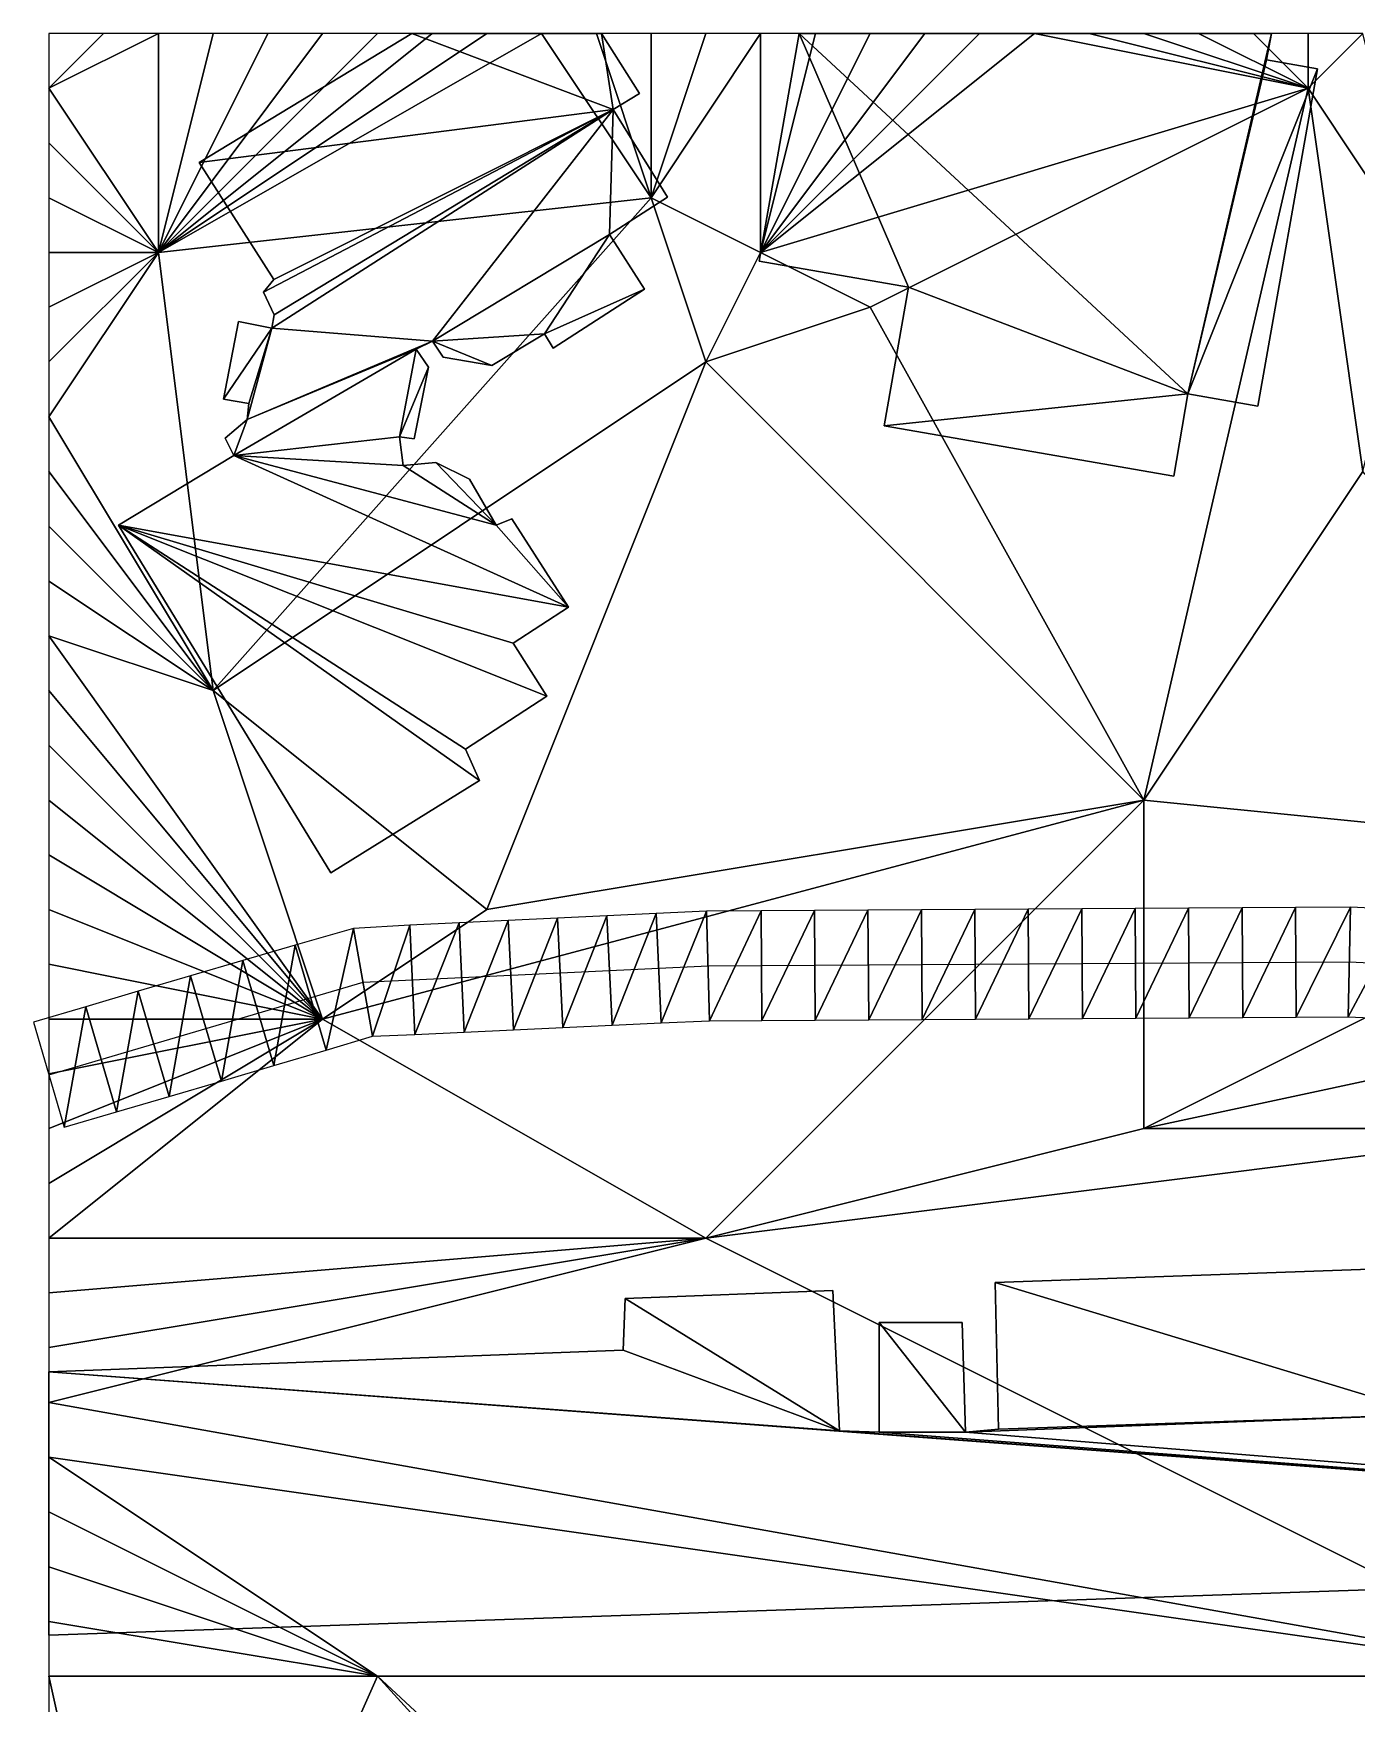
# Model space of a CAD drawing. Header units: metres. Extents: x -1103 to 901, y -902 to 905.
# Drawn here: x -1100.6 to -1052.2, y 839 to 900 of the extents above; entities that cross this region are included whole.
import ezdxf

# ---------------------------------------------------------------- set-up
doc = ezdxf.new("R2010")
doc.units = ezdxf.units.M
for name, color, linetype in [('OSM_BUILDING_FOOTPRINTS', 7, 'CONTINUOUS'), ('OSM_BUILDING_ROOFS', 1, 'CONTINUOUS'), ('OSM_BUILDING_WALLS', 8, 'CONTINUOUS'), ('OSM_ROAD_AXES', 2, 'CONTINUOUS'), ('OSM_ROAD_SURFACE', 9, 'CONTINUOUS'), ('OSM_TERRAIN', 3, 'CONTINUOUS')]:
    doc.layers.add(name, color=color, linetype=linetype)

msp = doc.modelspace()

# ---------------------------------------------------------------- linework, layer by layer
at = {"layer": 'OSM_BUILDING_FOOTPRINTS'}
for points in [[(-1084.266, 872.709, 12.005), (-1084.775, 873.859, 12.005), (-1081.812, 875.795, 12.005), (-1083.039, 877.73, 12.005), (-1081.016, 879.046, 12.005), (-1083.083, 882.275, 12.005), (-1083.658, 882.043, 12.005), (-1084.631, 883.724, 12.005), (-1085.869, 884.332, 12.005), (-1087.052, 884.222, 12.005), (-1087.185, 885.261, 12.005), (-1086.654, 885.195, 12.005), (-1086.134, 887.805, 12.005), (-1086.577, 888.468, 12.005), (-1085.98, 888.756, 12.005), (-1085.593, 888.17, 12.005), (-1083.813, 887.871, 12.005), (-1081.89, 889.032, 12.005), (-1081.58, 888.502, 12.005), (-1078.242, 890.658, 12.005), (-1079.524, 892.66, 12.005), (-1077.402, 894.02, 12.005), (-1079.381, 897.216, 12.005), (-1078.419, 897.802, 12.005), (-1079.812, 900, 12.005), (-1086.734, 900, 12.005), (-1094.513, 895.28, 12.005), (-1091.783, 891.012, 12.005), (-1092.159, 890.547, 12.005), (-1091.772, 889.718, 12.005), (-1091.86, 889.231, 12.005), (-1093.076, 889.475, 12.005), (-1093.618, 886.643, 12.005), (-1092.7, 886.489, 12.005), (-1092.756, 885.902, 12.005), (-1093.563, 885.217, 12.005), (-1093.242, 884.586, 12.005), (-1097.454, 882.043, 12.005), (-1089.693, 869.347, 12.005)], [(-1058.389, 886.832, 10.932), (-1055.836, 886.39, 10.932), (-1053.658, 898.71, 10.932), (-1055.515, 899.03, 10.932), (-1055.341, 900, 10.932), (-1072.589, 900, 10.932), (-1074.053, 891.687, 10.932), (-1068.603, 890.736, 10.932), (-1069.487, 885.671, 10.932), (-1058.909, 883.835, 10.932)]]:
    msp.add_polyline3d(points, close=True, dxfattribs=at)
msp.add_polyline3d([(-1050.032, 854.927, 10.409), (-1065.43, 854.385, 10.409), (-1065.308, 849.021, 10.409), (-1066.513, 848.911, 10.409), (-1066.635, 852.914, 10.409), (-1069.674, 852.914, 10.409), (-1069.674, 848.911, 10.409), (-1071.122, 848.966, 10.409), (-1071.366, 854.086, 10.409), (-1078.949, 853.799, 10.409), (-1079.015, 851.907, 10.409), (-1100, 851.113, 10.409), (-1100, 841.498, 10.409), (-1012.15, 844.521, 10.409)], dxfattribs=at)
at = {"layer": 'OSM_BUILDING_ROOFS'}
for points in [[(-1079.381, 897.216, 17.205), (-1086.734, 900, 17.205), (-1094.513, 895.28, 17.205)], [(-1079.381, 897.216, 17.205), (-1079.812, 900, 17.205), (-1086.734, 900, 17.205)], [(-1079.381, 897.216, 17.205), (-1078.419, 897.802, 17.205), (-1079.812, 900, 17.205)], [(-1072.589, 900, 20.932), (-1074.053, 891.687, 20.932), (-1068.603, 890.736, 20.932)], [(-1058.389, 886.832, 20.932), (-1055.341, 900, 20.932), (-1072.589, 900, 20.932)], [(-1068.603, 890.736, 20.932), (-1058.389, 886.832, 20.932), (-1072.589, 900, 20.932)], [(-1058.389, 886.832, 20.932), (-1055.515, 899.03, 20.932), (-1055.341, 900, 20.932)], [(-1058.389, 886.832, 20.932), (-1053.658, 898.71, 20.932), (-1055.515, 899.03, 20.932)], [(-1058.389, 886.832, 20.932), (-1055.836, 886.39, 20.932), (-1053.658, 898.71, 20.932)], [(-1079.381, 897.216, 17.205), (-1094.513, 895.28, 17.205), (-1091.783, 891.012, 17.205)], [(-1079.381, 897.216, 17.205), (-1091.783, 891.012, 17.205), (-1092.159, 890.547, 17.205)], [(-1079.381, 897.216, 17.205), (-1092.159, 890.547, 17.205), (-1091.772, 889.718, 17.205)], [(-1079.381, 897.216, 17.205), (-1091.772, 889.718, 17.205), (-1091.86, 889.231, 17.205)], [(-1085.98, 888.756, 17.205), (-1079.381, 897.216, 17.205), (-1091.86, 889.231, 17.205)], [(-1085.98, 888.756, 17.205), (-1079.524, 892.66, 17.205), (-1079.381, 897.216, 17.205)], [(-1079.524, 892.66, 17.205), (-1077.402, 894.02, 17.205), (-1079.381, 897.216, 17.205)], [(-1085.98, 888.756, 17.205), (-1081.89, 889.032, 17.205), (-1079.524, 892.66, 17.205)], [(-1081.89, 889.032, 17.205), (-1078.242, 890.658, 17.205), (-1079.524, 892.66, 17.205)], [(-1081.89, 889.032, 17.205), (-1081.58, 888.502, 17.205), (-1078.242, 890.658, 17.205)], [(-1068.603, 890.736, 20.932), (-1069.487, 885.671, 20.932), (-1058.389, 886.832, 20.932)], [(-1091.86, 889.231, 17.205), (-1093.076, 889.475, 17.205), (-1093.618, 886.643, 17.205)], [(-1091.86, 889.231, 17.205), (-1093.618, 886.643, 17.205), (-1092.7, 886.489, 17.205)], [(-1091.86, 889.231, 17.205), (-1092.7, 886.489, 17.205), (-1092.756, 885.902, 17.205)], [(-1085.98, 888.756, 17.205), (-1091.86, 889.231, 17.205), (-1092.756, 885.902, 17.205)], [(-1085.98, 888.756, 17.205), (-1083.813, 887.871, 17.205), (-1081.89, 889.032, 17.205)], [(-1093.242, 884.586, 17.205), (-1087.185, 885.261, 17.205), (-1086.577, 888.468, 17.205)], [(-1092.756, 885.902, 17.205), (-1093.242, 884.586, 17.205), (-1086.577, 888.468, 17.205)], [(-1092.756, 885.902, 17.205), (-1086.577, 888.468, 17.205), (-1085.98, 888.756, 17.205)], [(-1087.185, 885.261, 17.205), (-1086.134, 887.805, 17.205), (-1086.577, 888.468, 17.205)], [(-1085.98, 888.756, 17.205), (-1085.593, 888.17, 17.205), (-1083.813, 887.871, 17.205)], [(-1087.185, 885.261, 17.205), (-1086.654, 885.195, 17.205), (-1086.134, 887.805, 17.205)], [(-1069.487, 885.671, 20.932), (-1058.909, 883.835, 20.932), (-1058.389, 886.832, 20.932)], [(-1092.756, 885.902, 17.205), (-1093.563, 885.217, 17.205), (-1093.242, 884.586, 17.205)], [(-1093.242, 884.586, 17.205), (-1087.052, 884.222, 17.205), (-1087.185, 885.261, 17.205)], [(-1093.242, 884.586, 17.205), (-1097.454, 882.043, 17.205), (-1081.016, 879.046, 17.205)], [(-1093.242, 884.586, 17.205), (-1081.016, 879.046, 17.205), (-1083.658, 882.043, 17.205)], [(-1093.242, 884.586, 17.205), (-1083.658, 882.043, 17.205), (-1087.052, 884.222, 17.205)], [(-1083.658, 882.043, 17.205), (-1085.869, 884.332, 17.205), (-1087.052, 884.222, 17.205)], [(-1083.658, 882.043, 17.205), (-1084.631, 883.724, 17.205), (-1085.869, 884.332, 17.205)], [(-1081.016, 879.046, 17.205), (-1083.083, 882.275, 17.205), (-1083.658, 882.043, 17.205)], [(-1097.454, 882.043, 17.205), (-1089.693, 869.347, 17.205), (-1084.266, 872.709, 17.205)], [(-1097.454, 882.043, 17.205), (-1084.266, 872.709, 17.205), (-1084.775, 873.859, 17.205)], [(-1097.454, 882.043, 17.205), (-1084.775, 873.859, 17.205), (-1081.812, 875.795, 17.205)], [(-1097.454, 882.043, 17.205), (-1081.812, 875.795, 17.205), (-1083.039, 877.73, 17.205)], [(-1097.454, 882.043, 17.205), (-1083.039, 877.73, 17.205), (-1081.016, 879.046, 17.205)], [(-1049.556, 849.564, 63.609), (-1050.032, 854.927, 63.609), (-1065.43, 854.385, 63.609)], [(-1071.122, 848.966, 63.609), (-1071.366, 854.086, 63.609), (-1078.949, 853.799, 63.609)], [(-1049.556, 849.564, 63.609), (-1065.43, 854.385, 63.609), (-1065.308, 849.021, 63.609)], [(-1071.122, 848.966, 63.609), (-1078.949, 853.799, 63.609), (-1079.015, 851.907, 63.609)], [(-1066.513, 848.911, 63.609), (-1066.635, 852.914, 63.609), (-1069.674, 852.914, 63.609)], [(-1066.513, 848.911, 63.609), (-1069.674, 852.914, 63.609), (-1069.674, 848.911, 63.609)], [(-1071.122, 848.966, 63.609), (-1079.015, 851.907, 63.609), (-1100, 851.113, 63.609)], [(-1100, 851.113, 63.609), (-1100, 841.498, 63.609), (-1012.15, 844.521, 63.609)], [(-1071.122, 848.966, 63.609), (-1100, 851.113, 63.609), (-1012.15, 844.521, 63.609)], [(-1049.556, 849.564, 63.609), (-1065.308, 849.021, 63.609), (-1066.513, 848.911, 63.609)], [(-1012.15, 844.521, 63.609), (-1049.556, 849.564, 63.609), (-1066.513, 848.911, 63.609)], [(-1012.15, 844.521, 63.609), (-1069.674, 848.911, 63.609), (-1071.122, 848.966, 63.609)], [(-1012.15, 844.521, 63.609), (-1066.513, 848.911, 63.609), (-1069.674, 848.911, 63.609)]]:
    msp.add_3dface(points, dxfattribs=at)
at = {"layer": 'OSM_BUILDING_WALLS'}
for points in [[(-1086.734, 900, 12.005), (-1094.513, 895.28, 12.005), (-1094.513, 895.28, 17.205)], [(-1086.734, 900, 12.005), (-1094.513, 895.28, 17.205), (-1086.734, 900, 17.205)], [(-1079.812, 900, 12.005), (-1086.734, 900, 12.005), (-1086.734, 900, 17.205)], [(-1079.812, 900, 12.005), (-1086.734, 900, 17.205), (-1079.812, 900, 17.205)], [(-1078.419, 897.802, 12.005), (-1079.812, 900, 12.005), (-1079.812, 900, 17.205)], [(-1078.419, 897.802, 12.005), (-1079.812, 900, 17.205), (-1078.419, 897.802, 17.205)], [(-1072.589, 900, 10.932), (-1074.053, 891.687, 10.932), (-1074.053, 891.687, 20.932)], [(-1072.589, 900, 10.932), (-1074.053, 891.687, 20.932), (-1072.589, 900, 20.932)], [(-1055.341, 900, 10.932), (-1072.589, 900, 10.932), (-1072.589, 900, 20.932)], [(-1055.341, 900, 10.932), (-1072.589, 900, 20.932), (-1055.341, 900, 20.932)], [(-1055.515, 899.03, 10.932), (-1055.341, 900, 10.932), (-1055.341, 900, 20.932)], [(-1055.515, 899.03, 10.932), (-1055.341, 900, 20.932), (-1055.515, 899.03, 20.932)], [(-1055.836, 886.39, 10.932), (-1053.658, 898.71, 10.932), (-1053.658, 898.71, 20.932)], [(-1055.836, 886.39, 10.932), (-1053.658, 898.71, 20.932), (-1055.836, 886.39, 20.932)], [(-1053.658, 898.71, 10.932), (-1055.515, 899.03, 10.932), (-1055.515, 899.03, 20.932)], [(-1053.658, 898.71, 10.932), (-1055.515, 899.03, 20.932), (-1053.658, 898.71, 20.932)], [(-1079.381, 897.216, 12.005), (-1078.419, 897.802, 12.005), (-1078.419, 897.802, 17.205)], [(-1079.381, 897.216, 12.005), (-1078.419, 897.802, 17.205), (-1079.381, 897.216, 17.205)], [(-1077.402, 894.02, 12.005), (-1079.381, 897.216, 12.005), (-1079.381, 897.216, 17.205)], [(-1077.402, 894.02, 12.005), (-1079.381, 897.216, 17.205), (-1077.402, 894.02, 17.205)], [(-1094.513, 895.28, 12.005), (-1091.783, 891.012, 12.005), (-1091.783, 891.012, 17.205)], [(-1094.513, 895.28, 12.005), (-1091.783, 891.012, 17.205), (-1094.513, 895.28, 17.205)], [(-1079.524, 892.66, 12.005), (-1077.402, 894.02, 12.005), (-1077.402, 894.02, 17.205)], [(-1079.524, 892.66, 12.005), (-1077.402, 894.02, 17.205), (-1079.524, 892.66, 17.205)], [(-1078.242, 890.658, 12.005), (-1079.524, 892.66, 12.005), (-1079.524, 892.66, 17.205)], [(-1078.242, 890.658, 12.005), (-1079.524, 892.66, 17.205), (-1078.242, 890.658, 17.205)], [(-1074.053, 891.687, 10.932), (-1068.603, 890.736, 10.932), (-1068.603, 890.736, 20.932)], [(-1074.053, 891.687, 10.932), (-1068.603, 890.736, 20.932), (-1074.053, 891.687, 20.932)], [(-1091.783, 891.012, 12.005), (-1092.159, 890.547, 12.005), (-1092.159, 890.547, 17.205)], [(-1091.783, 891.012, 12.005), (-1092.159, 890.547, 17.205), (-1091.783, 891.012, 17.205)], [(-1081.58, 888.502, 12.005), (-1078.242, 890.658, 12.005), (-1078.242, 890.658, 17.205)], [(-1081.58, 888.502, 12.005), (-1078.242, 890.658, 17.205), (-1081.58, 888.502, 17.205)], [(-1068.603, 890.736, 10.932), (-1069.487, 885.671, 10.932), (-1069.487, 885.671, 20.932)], [(-1068.603, 890.736, 10.932), (-1069.487, 885.671, 20.932), (-1068.603, 890.736, 20.932)], [(-1092.159, 890.547, 12.005), (-1091.772, 889.718, 12.005), (-1091.772, 889.718, 17.205)], [(-1092.159, 890.547, 12.005), (-1091.772, 889.718, 17.205), (-1092.159, 890.547, 17.205)], [(-1093.076, 889.475, 12.005), (-1093.618, 886.643, 12.005), (-1093.618, 886.643, 17.205)], [(-1093.076, 889.475, 12.005), (-1093.618, 886.643, 17.205), (-1093.076, 889.475, 17.205)], [(-1091.86, 889.231, 12.005), (-1093.076, 889.475, 12.005), (-1093.076, 889.475, 17.205)], [(-1091.86, 889.231, 12.005), (-1093.076, 889.475, 17.205), (-1091.86, 889.231, 17.205)], [(-1091.772, 889.718, 12.005), (-1091.86, 889.231, 12.005), (-1091.86, 889.231, 17.205)], [(-1091.772, 889.718, 12.005), (-1091.86, 889.231, 17.205), (-1091.772, 889.718, 17.205)], [(-1083.813, 887.871, 12.005), (-1081.89, 889.032, 12.005), (-1081.89, 889.032, 17.205)], [(-1083.813, 887.871, 12.005), (-1081.89, 889.032, 17.205), (-1083.813, 887.871, 17.205)], [(-1081.89, 889.032, 12.005), (-1081.58, 888.502, 12.005), (-1081.58, 888.502, 17.205)], [(-1081.89, 889.032, 12.005), (-1081.58, 888.502, 17.205), (-1081.89, 889.032, 17.205)], [(-1086.577, 888.468, 12.005), (-1085.98, 888.756, 12.005), (-1085.98, 888.756, 17.205)], [(-1086.577, 888.468, 12.005), (-1085.98, 888.756, 17.205), (-1086.577, 888.468, 17.205)], [(-1086.134, 887.805, 12.005), (-1086.577, 888.468, 12.005), (-1086.577, 888.468, 17.205)], [(-1086.134, 887.805, 12.005), (-1086.577, 888.468, 17.205), (-1086.134, 887.805, 17.205)], [(-1085.98, 888.756, 12.005), (-1085.593, 888.17, 12.005), (-1085.593, 888.17, 17.205)], [(-1085.98, 888.756, 12.005), (-1085.593, 888.17, 17.205), (-1085.98, 888.756, 17.205)], [(-1085.593, 888.17, 12.005), (-1083.813, 887.871, 12.005), (-1083.813, 887.871, 17.205)], [(-1085.593, 888.17, 12.005), (-1083.813, 887.871, 17.205), (-1085.593, 888.17, 17.205)], [(-1086.654, 885.195, 12.005), (-1086.134, 887.805, 12.005), (-1086.134, 887.805, 17.205)], [(-1086.654, 885.195, 12.005), (-1086.134, 887.805, 17.205), (-1086.654, 885.195, 17.205)], [(-1093.618, 886.643, 12.005), (-1092.7, 886.489, 12.005), (-1092.7, 886.489, 17.205)], [(-1093.618, 886.643, 12.005), (-1092.7, 886.489, 17.205), (-1093.618, 886.643, 17.205)], [(-1092.7, 886.489, 12.005), (-1092.756, 885.902, 12.005), (-1092.756, 885.902, 17.205)], [(-1092.7, 886.489, 12.005), (-1092.756, 885.902, 17.205), (-1092.7, 886.489, 17.205)], [(-1058.909, 883.835, 10.932), (-1058.389, 886.832, 10.932), (-1058.389, 886.832, 20.932)], [(-1058.909, 883.835, 10.932), (-1058.389, 886.832, 20.932), (-1058.909, 883.835, 20.932)], [(-1058.389, 886.832, 10.932), (-1055.836, 886.39, 10.932), (-1055.836, 886.39, 20.932)], [(-1058.389, 886.832, 10.932), (-1055.836, 886.39, 20.932), (-1058.389, 886.832, 20.932)], [(-1092.756, 885.902, 12.005), (-1093.563, 885.217, 12.005), (-1093.563, 885.217, 17.205)], [(-1092.756, 885.902, 12.005), (-1093.563, 885.217, 17.205), (-1092.756, 885.902, 17.205)], [(-1093.563, 885.217, 12.005), (-1093.242, 884.586, 12.005), (-1093.242, 884.586, 17.205)], [(-1093.563, 885.217, 12.005), (-1093.242, 884.586, 17.205), (-1093.563, 885.217, 17.205)], [(-1087.052, 884.222, 12.005), (-1087.185, 885.261, 12.005), (-1087.185, 885.261, 17.205)], [(-1087.052, 884.222, 12.005), (-1087.185, 885.261, 17.205), (-1087.052, 884.222, 17.205)], [(-1087.185, 885.261, 12.005), (-1086.654, 885.195, 12.005), (-1086.654, 885.195, 17.205)], [(-1087.185, 885.261, 12.005), (-1086.654, 885.195, 17.205), (-1087.185, 885.261, 17.205)], [(-1069.487, 885.671, 10.932), (-1058.909, 883.835, 10.932), (-1058.909, 883.835, 20.932)], [(-1069.487, 885.671, 10.932), (-1058.909, 883.835, 20.932), (-1069.487, 885.671, 20.932)], [(-1093.242, 884.586, 12.005), (-1097.454, 882.043, 12.005), (-1097.454, 882.043, 17.205)], [(-1093.242, 884.586, 12.005), (-1097.454, 882.043, 17.205), (-1093.242, 884.586, 17.205)], [(-1085.869, 884.332, 12.005), (-1087.052, 884.222, 12.005), (-1087.052, 884.222, 17.205)], [(-1085.869, 884.332, 12.005), (-1087.052, 884.222, 17.205), (-1085.869, 884.332, 17.205)], [(-1084.631, 883.724, 12.005), (-1085.869, 884.332, 12.005), (-1085.869, 884.332, 17.205)], [(-1084.631, 883.724, 12.005), (-1085.869, 884.332, 17.205), (-1084.631, 883.724, 17.205)], [(-1083.658, 882.043, 12.005), (-1084.631, 883.724, 12.005), (-1084.631, 883.724, 17.205)], [(-1083.658, 882.043, 12.005), (-1084.631, 883.724, 17.205), (-1083.658, 882.043, 17.205)], [(-1083.083, 882.275, 12.005), (-1083.658, 882.043, 12.005), (-1083.658, 882.043, 17.205)], [(-1083.083, 882.275, 12.005), (-1083.658, 882.043, 17.205), (-1083.083, 882.275, 17.205)], [(-1081.016, 879.046, 12.005), (-1083.083, 882.275, 12.005), (-1083.083, 882.275, 17.205)], [(-1081.016, 879.046, 12.005), (-1083.083, 882.275, 17.205), (-1081.016, 879.046, 17.205)], [(-1097.454, 882.043, 12.005), (-1089.693, 869.347, 12.005), (-1089.693, 869.347, 17.205)], [(-1097.454, 882.043, 12.005), (-1089.693, 869.347, 17.205), (-1097.454, 882.043, 17.205)], [(-1083.039, 877.73, 12.005), (-1081.016, 879.046, 12.005), (-1081.016, 879.046, 17.205)], [(-1083.039, 877.73, 12.005), (-1081.016, 879.046, 17.205), (-1083.039, 877.73, 17.205)], [(-1081.812, 875.795, 12.005), (-1083.039, 877.73, 12.005), (-1083.039, 877.73, 17.205)], [(-1081.812, 875.795, 12.005), (-1083.039, 877.73, 17.205), (-1081.812, 875.795, 17.205)], [(-1084.775, 873.859, 12.005), (-1081.812, 875.795, 12.005), (-1081.812, 875.795, 17.205)], [(-1084.775, 873.859, 12.005), (-1081.812, 875.795, 17.205), (-1084.775, 873.859, 17.205)], [(-1084.266, 872.709, 12.005), (-1084.775, 873.859, 12.005), (-1084.775, 873.859, 17.205)], [(-1084.266, 872.709, 12.005), (-1084.775, 873.859, 17.205), (-1084.266, 872.709, 17.205)], [(-1089.693, 869.347, 12.005), (-1084.266, 872.709, 12.005), (-1084.266, 872.709, 17.205)], [(-1089.693, 869.347, 12.005), (-1084.266, 872.709, 17.205), (-1089.693, 869.347, 17.205)], [(-1050.032, 854.927, 10.409), (-1065.43, 854.385, 10.409), (-1065.43, 854.385, 63.609)], [(-1050.032, 854.927, 10.409), (-1065.43, 854.385, 63.609), (-1050.032, 854.927, 63.609)], [(-1071.366, 854.086, 10.409), (-1078.949, 853.799, 10.409), (-1078.949, 853.799, 63.609)], [(-1071.366, 854.086, 10.409), (-1078.949, 853.799, 63.609), (-1071.366, 854.086, 63.609)], [(-1071.122, 848.966, 10.409), (-1071.366, 854.086, 10.409), (-1071.366, 854.086, 63.609)], [(-1071.122, 848.966, 10.409), (-1071.366, 854.086, 63.609), (-1071.122, 848.966, 63.609)], [(-1065.43, 854.385, 10.409), (-1065.308, 849.021, 10.409), (-1065.308, 849.021, 63.609)], [(-1065.43, 854.385, 10.409), (-1065.308, 849.021, 63.609), (-1065.43, 854.385, 63.609)], [(-1078.949, 853.799, 10.409), (-1079.015, 851.907, 10.409), (-1079.015, 851.907, 63.609)], [(-1078.949, 853.799, 10.409), (-1079.015, 851.907, 63.609), (-1078.949, 853.799, 63.609)], [(-1066.635, 852.914, 10.409), (-1069.674, 852.914, 10.409), (-1069.674, 852.914, 63.609)], [(-1066.635, 852.914, 10.409), (-1069.674, 852.914, 63.609), (-1066.635, 852.914, 63.609)], [(-1069.674, 852.914, 10.409), (-1069.674, 848.911, 10.409), (-1069.674, 848.911, 63.609)], [(-1069.674, 852.914, 10.409), (-1069.674, 848.911, 63.609), (-1069.674, 852.914, 63.609)], [(-1066.513, 848.911, 10.409), (-1066.635, 852.914, 10.409), (-1066.635, 852.914, 63.609)], [(-1066.513, 848.911, 10.409), (-1066.635, 852.914, 63.609), (-1066.513, 848.911, 63.609)], [(-1079.015, 851.907, 10.409), (-1100, 851.113, 10.409), (-1100, 851.113, 63.609)], [(-1079.015, 851.907, 10.409), (-1100, 851.113, 63.609), (-1079.015, 851.907, 63.609)], [(-1100, 851.113, 10.409), (-1100, 841.498, 10.409), (-1100, 841.498, 63.609)], [(-1100, 851.113, 10.409), (-1100, 841.498, 63.609), (-1100, 851.113, 63.609)], [(-1069.674, 848.911, 10.409), (-1071.122, 848.966, 10.409), (-1071.122, 848.966, 63.609)], [(-1069.674, 848.911, 10.409), (-1071.122, 848.966, 63.609), (-1069.674, 848.911, 63.609)], [(-1065.308, 849.021, 10.409), (-1066.513, 848.911, 10.409), (-1066.513, 848.911, 63.609)], [(-1065.308, 849.021, 10.409), (-1066.513, 848.911, 63.609), (-1065.308, 849.021, 63.609)], [(-1100, 841.498, 10.409), (-1012.15, 844.521, 10.409), (-1012.15, 844.521, 63.609)], [(-1100, 841.498, 10.409), (-1012.15, 844.521, 63.609), (-1100, 841.498, 63.609)]]:
    msp.add_3dface(points, dxfattribs=at)
at = {"layer": 'OSM_ROAD_AXES'}
msp.add_polyline3d([(-1100, 861.97, 14.914), (-1088.522, 865.344, 14.48), (-1075.92, 865.941, 13.871), (-1052.497, 866.086, 13.244), (-1036.789, 865.345, 13.275), (-1032.788, 864.317, 13.326)], dxfattribs=at)
at = {"layer": 'OSM_ROAD_SURFACE'}
for points in [[(-1062.244, 864.026, 13.285), (-1060.317, 868.037, 13.167), (-1062.269, 868.025, 13.24)], [(-1062.244, 864.026, 13.285), (-1060.292, 864.038, 13.212), (-1060.317, 868.037, 13.167)], [(-1060.292, 864.038, 13.212), (-1058.365, 868.05, 13.18), (-1060.317, 868.037, 13.167)], [(-1060.292, 864.038, 13.212), (-1058.34, 864.05, 13.227), (-1058.365, 868.05, 13.18)], [(-1058.34, 864.05, 13.227), (-1056.413, 868.062, 13.211), (-1058.365, 868.05, 13.18)], [(-1058.34, 864.05, 13.227), (-1056.389, 864.062, 13.257), (-1056.413, 868.062, 13.211)], [(-1056.389, 864.062, 13.257), (-1054.461, 868.074, 13.241), (-1056.413, 868.062, 13.211)], [(-1056.389, 864.062, 13.257), (-1054.437, 864.074, 13.287), (-1054.461, 868.074, 13.241)], [(-1054.437, 864.074, 13.287), (-1052.456, 868.085, 13.272), (-1054.461, 868.074, 13.241)], [(-1054.437, 864.074, 13.287), (-1052.538, 864.086, 13.317), (-1052.456, 868.085, 13.272)], [(-1052.538, 864.086, 13.317), (-1050.439, 867.991, 13.305), (-1052.456, 868.085, 13.272)], [(-1088.178, 863.374, 14.552), (-1086.816, 867.427, 14.367), (-1088.865, 867.314, 14.451)], [(-1088.178, 863.374, 14.552), (-1086.627, 863.432, 14.471), (-1086.816, 867.427, 14.367)], [(-1086.627, 863.432, 14.471), (-1085.016, 867.512, 14.295), (-1086.816, 867.427, 14.367)], [(-1086.627, 863.432, 14.471), (-1084.826, 863.517, 14.377), (-1085.016, 867.512, 14.295)], [(-1084.826, 863.517, 14.377), (-1083.216, 867.598, 14.22), (-1085.016, 867.512, 14.295)], [(-1084.826, 863.517, 14.377), (-1083.026, 863.602, 14.284), (-1083.216, 867.598, 14.22)], [(-1083.026, 863.602, 14.284), (-1081.416, 867.683, 14.146), (-1083.216, 867.598, 14.22)], [(-1083.026, 863.602, 14.284), (-1081.226, 863.688, 14.19), (-1081.416, 867.683, 14.146)], [(-1081.226, 863.688, 14.19), (-1079.615, 867.768, 14.071), (-1081.416, 867.683, 14.146)], [(-1081.226, 863.688, 14.19), (-1079.426, 863.773, 14.097), (-1079.615, 867.768, 14.071)], [(-1079.426, 863.773, 14.097), (-1077.815, 867.854, 13.996), (-1079.615, 867.768, 14.071)], [(-1079.426, 863.773, 14.097), (-1077.626, 863.858, 14.003), (-1077.815, 867.854, 13.996)], [(-1077.626, 863.858, 14.003), (-1075.972, 867.941, 13.92), (-1077.815, 867.854, 13.996)], [(-1077.626, 863.858, 14.003), (-1075.868, 863.942, 13.912), (-1075.972, 867.941, 13.92)], [(-1075.868, 863.942, 13.912), (-1073.981, 867.953, 13.826), (-1075.972, 867.941, 13.92)], [(-1075.868, 863.942, 13.912), (-1073.956, 863.953, 13.812), (-1073.981, 867.953, 13.826)], [(-1073.956, 863.953, 13.812), (-1072.029, 867.965, 13.724), (-1073.981, 867.953, 13.826)], [(-1073.956, 863.953, 13.812), (-1072.004, 863.965, 13.71), (-1072.029, 867.965, 13.724)], [(-1072.004, 863.965, 13.71), (-1070.077, 867.977, 13.622), (-1072.029, 867.965, 13.724)], [(-1072.004, 863.965, 13.71), (-1070.052, 863.977, 13.609), (-1070.077, 867.977, 13.622)], [(-1070.052, 863.977, 13.609), (-1068.125, 867.989, 13.52), (-1070.077, 867.977, 13.622)], [(-1070.052, 863.977, 13.609), (-1068.1, 863.989, 13.507), (-1068.125, 867.989, 13.52)], [(-1068.1, 863.989, 13.507), (-1066.173, 868.001, 13.419), (-1068.125, 867.989, 13.52)], [(-1068.1, 863.989, 13.507), (-1066.148, 864.002, 13.432), (-1066.173, 868.001, 13.419)], [(-1066.148, 864.002, 13.432), (-1064.221, 868.013, 13.317), (-1066.173, 868.001, 13.419)], [(-1066.148, 864.002, 13.432), (-1064.196, 864.014, 13.359), (-1064.221, 868.013, 13.317)], [(-1064.196, 864.014, 13.359), (-1062.269, 868.025, 13.24), (-1064.221, 868.013, 13.317)], [(-1064.196, 864.014, 13.359), (-1062.244, 864.026, 13.285), (-1062.269, 868.025, 13.24)], [(-1052.538, 864.086, 13.317), (-1050.628, 863.995, 13.323), (-1050.439, 867.991, 13.305)], [(-1089.871, 862.863, 14.613), (-1088.865, 867.314, 14.451), (-1090.999, 866.701, 14.574)], [(-1089.871, 862.863, 14.613), (-1088.178, 863.374, 14.552), (-1088.865, 867.314, 14.451)], [(-1091.784, 862.301, 14.671), (-1090.999, 866.701, 14.574), (-1092.912, 866.138, 14.776)], [(-1091.784, 862.301, 14.671), (-1089.871, 862.863, 14.613), (-1090.999, 866.701, 14.574)], [(-1093.697, 861.738, 14.754), (-1092.912, 866.138, 14.776), (-1094.825, 865.576, 14.849)], [(-1093.697, 861.738, 14.754), (-1091.784, 862.301, 14.671), (-1092.912, 866.138, 14.776)], [(-1097.523, 860.614, 14.882), (-1096.738, 865.014, 14.89), (-1098.651, 864.452, 14.923)], [(-1097.523, 860.614, 14.882), (-1095.61, 861.176, 14.819), (-1096.738, 865.014, 14.89)], [(-1095.61, 861.176, 14.819), (-1094.825, 865.576, 14.849), (-1096.738, 865.014, 14.89)], [(-1095.61, 861.176, 14.819), (-1093.697, 861.738, 14.754), (-1094.825, 865.576, 14.849)], [(-1099.436, 860.052, 14.946), (-1098.651, 864.452, 14.923), (-1100.564, 863.889, 14.903)], [(-1099.436, 860.052, 14.946), (-1097.523, 860.614, 14.882), (-1098.651, 864.452, 14.923)]]:
    msp.add_3dface(points, dxfattribs=at)
at = {"layer": 'OSM_TERRAIN'}
for points in [[(-1100, 898, 14.136), (-1098, 900, 13.973), (-1100, 900, 14.033)], [(-1100, 898, 14.136), (-1096, 900, 13.948), (-1098, 900, 13.973)], [(-1100, 898, 14.136), (-1096, 892, 14.275), (-1096, 900, 13.948)], [(-1078, 894, 14.164), (-1082, 900, 14.164), (-1096, 892, 14.275)], [(-1096, 892, 14.275), (-1094, 900, 13.957), (-1096, 900, 13.948)], [(-1096, 892, 14.275), (-1092, 900, 14.011), (-1094, 900, 13.957)], [(-1096, 892, 14.275), (-1090, 900, 14.068), (-1092, 900, 14.011)], [(-1096, 892, 14.275), (-1088, 900, 14.126), (-1090, 900, 14.068)], [(-1096, 892, 14.275), (-1086, 900, 14.164), (-1088, 900, 14.126)], [(-1096, 892, 14.275), (-1084, 900, 14.159), (-1086, 900, 14.164)], [(-1096, 892, 14.275), (-1082, 900, 14.164), (-1084, 900, 14.159)], [(-1082, 900, 14.164), (-1078, 894, 14.164), (-1080, 900, 14.164)], [(-1078, 894, 14.164), (-1078, 900, 14.022), (-1080, 900, 14.164)], [(-1078, 894, 14.164), (-1074, 892, 13.091), (-1074, 900, 13.262)], [(-1078, 894, 14.164), (-1076, 900, 13.671), (-1078, 900, 14.022)], [(-1078, 894, 14.164), (-1074, 900, 13.262), (-1076, 900, 13.671)], [(-1074, 900, 13.262), (-1074, 892, 13.091), (-1072, 900, 13.09)], [(-1074, 892, 13.091), (-1070, 900, 13.09), (-1072, 900, 13.09)], [(-1074, 892, 13.091), (-1068, 900, 13.09), (-1070, 900, 13.09)], [(-1074, 892, 13.091), (-1066, 900, 13.09), (-1068, 900, 13.09)], [(-1074, 892, 13.091), (-1054, 898, 13.09), (-1064, 900, 13.09)], [(-1074, 892, 13.091), (-1064, 900, 13.09), (-1066, 900, 13.09)], [(-1054, 898, 13.09), (-1062, 900, 13.09), (-1064, 900, 13.09)], [(-1054, 898, 13.09), (-1060, 900, 13.09), (-1062, 900, 13.09)], [(-1054, 898, 13.09), (-1058, 900, 13.09), (-1060, 900, 13.09)], [(-1054, 898, 13.09), (-1056, 900, 13.09), (-1058, 900, 13.09)], [(-1054, 898, 13.09), (-1054, 900, 12.841), (-1056, 900, 13.09)], [(-1054, 898, 13.09), (-1052, 900, 12.504), (-1054, 900, 12.841)], [(-1054, 898, 13.09), (-1050, 892, 12.387), (-1052, 900, 12.504)], [(-1096, 892, 14.275), (-1100, 898, 14.136), (-1100, 896, 14.238)], [(-1070, 890, 13.179), (-1054, 898, 13.09), (-1074, 892, 13.091)], [(-1070, 890, 13.179), (-1060, 872, 13.059), (-1054, 898, 13.09)], [(-1060, 872, 13.059), (-1052, 884, 12.805), (-1054, 898, 13.09)], [(-1052, 884, 12.805), (-1050, 892, 12.387), (-1054, 898, 13.09)], [(-1100, 894, 14.339), (-1096, 892, 14.275), (-1100, 896, 14.238)], [(-1100, 892, 14.44), (-1096, 892, 14.275), (-1100, 894, 14.339)], [(-1094, 876, 14.192), (-1078, 894, 14.164), (-1096, 892, 14.275)], [(-1076, 888, 13.825), (-1078, 894, 14.164), (-1094, 876, 14.192)], [(-1078, 894, 14.164), (-1076, 888, 13.825), (-1074, 892, 13.091)], [(-1100, 886, 14.743), (-1096, 892, 14.275), (-1100, 888, 14.642)], [(-1100, 886, 14.743), (-1094, 876, 14.192), (-1096, 892, 14.275)], [(-1100, 888, 14.642), (-1096, 892, 14.275), (-1100, 890, 14.541)], [(-1100, 890, 14.541), (-1096, 892, 14.275), (-1100, 892, 14.44)], [(-1076, 888, 13.825), (-1070, 890, 13.179), (-1074, 892, 13.091)], [(-1076, 888, 13.825), (-1060, 872, 13.059), (-1070, 890, 13.179)], [(-1084, 868, 14.183), (-1076, 888, 13.825), (-1094, 876, 14.192)], [(-1084, 868, 14.183), (-1060, 872, 13.059), (-1076, 888, 13.825)], [(-1100, 884, 14.71), (-1094, 876, 14.192), (-1100, 886, 14.743)], [(-1100, 882, 14.653), (-1094, 876, 14.192), (-1100, 884, 14.71)], [(-1060, 872, 13.059), (-1040, 870, 13.394), (-1052, 884, 12.805)], [(-1100, 880, 14.825), (-1094, 876, 14.192), (-1100, 882, 14.653)], [(-1100, 878, 15.028), (-1094, 876, 14.192), (-1100, 880, 14.825)], [(-1090, 864, 14.599), (-1100, 878, 15.028), (-1100, 876, 15.035)], [(-1090, 864, 14.599), (-1094, 876, 14.192), (-1100, 878, 15.028)], [(-1100, 874, 15.035), (-1090, 864, 14.599), (-1100, 876, 15.035)], [(-1090, 864, 14.599), (-1084, 868, 14.183), (-1094, 876, 14.192)], [(-1100, 872, 15.035), (-1090, 864, 14.599), (-1100, 874, 15.035)], [(-1100, 870, 15.035), (-1090, 864, 14.599), (-1100, 872, 15.035)], [(-1076, 856, 13.844), (-1060, 872, 13.059), (-1090, 864, 14.599)], [(-1090, 864, 14.599), (-1060, 872, 13.059), (-1084, 868, 14.183)], [(-1076, 856, 13.844), (-1060, 860, 13.197), (-1060, 872, 13.059)], [(-1060, 860, 13.197), (-1040, 870, 13.394), (-1060, 872, 13.059)], [(-1100, 868, 15.035), (-1090, 864, 14.599), (-1100, 870, 15.035)], [(-1032, 866, 13.28), (-1040, 870, 13.394), (-1060, 860, 13.197)], [(-1100, 866, 14.978), (-1090, 864, 14.599), (-1100, 868, 15.035)], [(-1100, 864, 14.894), (-1090, 864, 14.599), (-1100, 866, 14.978)], [(-1044, 860, 13.848), (-1032, 866, 13.28), (-1060, 860, 13.197)], [(-1100, 856, 14.765), (-1076, 856, 13.844), (-1090, 864, 14.599)], [(-1100, 860, 14.916), (-1100, 858, 14.89), (-1090, 864, 14.599)], [(-1100, 860, 14.916), (-1090, 864, 14.599), (-1100, 862, 14.914)], [(-1100, 858, 14.89), (-1100, 856, 14.765), (-1090, 864, 14.599)], [(-1100, 862, 14.914), (-1090, 864, 14.599), (-1100, 864, 14.894)], [(-1076, 856, 13.844), (-1044, 840, 13.959), (-1044, 860, 13.848)], [(-1076, 856, 13.844), (-1044, 860, 13.848), (-1060, 860, 13.197)], [(-1044, 840, 13.959), (-1076, 856, 13.844), (-1100, 850, 13.852)], [(-1100, 850, 13.852), (-1076, 856, 13.844), (-1100, 852, 14.01)], [(-1100, 852, 14.01), (-1076, 856, 13.844), (-1100, 854, 14.438)], [(-1100, 854, 14.438), (-1076, 856, 13.844), (-1100, 856, 14.765)], [(-1100, 848, 13.852), (-1044, 840, 13.959), (-1100, 850, 13.852)], [(-1044, 840, 13.959), (-1100, 848, 13.852), (-1088, 840, 13.898)], [(-1100, 846, 13.852), (-1088, 840, 13.898), (-1100, 848, 13.852)], [(-1100, 844, 13.852), (-1088, 840, 13.898), (-1100, 846, 13.852)], [(-1100, 842, 13.852), (-1088, 840, 13.898), (-1100, 844, 13.852)], [(-1100, 840, 13.892), (-1088, 840, 13.898), (-1100, 842, 13.852)], [(-1100, 838, 13.856), (-1096, 822, 13.174), (-1100, 840, 13.892)], [(-1096, 822, 13.174), (-1088, 840, 13.898), (-1100, 840, 13.892)], [(-1096, 822, 13.174), (-1068, 818, 13.896), (-1088, 840, 13.898)], [(-1068, 818, 13.896), (-1032, 788, 13.924), (-1088, 840, 13.898)], [(-1088, 840, 13.898), (-1032, 788, 13.924), (-1044, 840, 13.959)]]:
    msp.add_3dface(points, dxfattribs=at)

doc.saveas('drawing.dxf')
